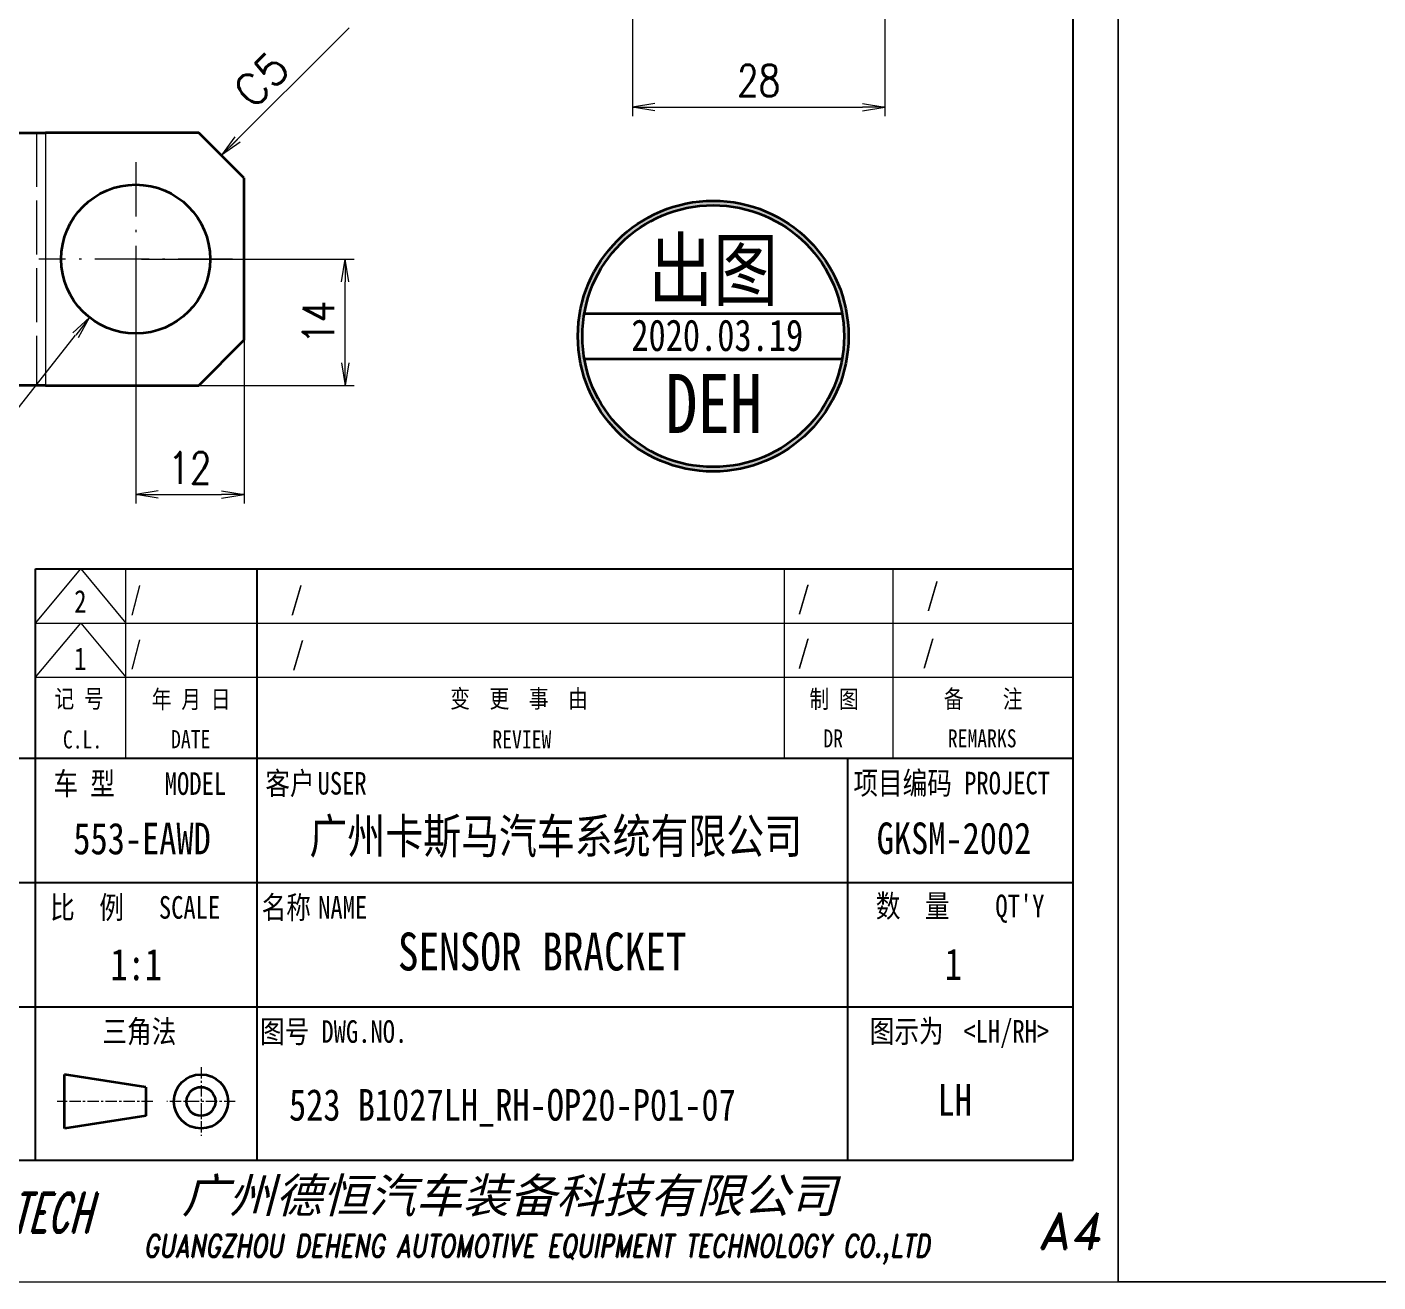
# Model space of a CAD drawing. Header units: millimetres. Extents: x -50406 to 104182, y -50696 to 36260.
# Drawn here: x -50317.1 to -50167.4, y 35256.2 to 35395.2 of the extents above; entities that cross this region are included whole.
import ezdxf
from ezdxf.enums import TextEntityAlignment as Align

# ---------------------------------------------------------------- set-up
doc = ezdxf.new("R2010")
doc.units = ezdxf.units.MM
doc.header["$LTSCALE"] = 0.5
for name, pattern in [('AM_ISO08W050x2', [9, 6, -0.75, 1.5, -0.75]), ('CENTER', [2, 1.25, -0.25, 0.25, -0.25]), ('DASHDOT', [18.5, 12, -3, 0.5, -3]), ('DASHED', [15, 12, -3])]:
    doc.linetypes.add(name, pattern=pattern)
for name, color, linetype, lineweight in [('DIM', 3, 'Continuous', 13), ('中心线', 2, 'AM_ISO08W050x2', 18), ('印章专用-出图', 1, 'Continuous', 80), ('图框', 7, 'Continuous', 18), ('标注线', 3, 'Continuous', 18)]:
    doc.layers.add(name, color=color, linetype=linetype, lineweight=lineweight)
for name, color, linetype in [('图\\M+19E79\\M+195B6\\M+18E9A', 7, 'Continuous'), ('图号', 7, 'Continuous'), ('图名', 7, 'Continuous'), ('数量', 7, 'Continuous'), ('车型', 7, 'Continuous')]:
    doc.layers.add(name, color=color, linetype=linetype)
doc.layers.add('打印', color=7, linetype='Continuous', lineweight=15, plot=False)
doc.layers.add('打印-禁用', color=7, linetype='Continuous', lineweight=15, plot=False)
doc.styles.add('DIM', font='romans.shx', dxfattribs={"width": 0.8, "bigfont": 'bigfont.shx'})
doc.styles.add('STYLE1', font='')
doc.styles.add('国标', font='simfang.ttf', dxfattribs={"width": 0.8})
doc.styles.add('标题\\M+18E9A', font='romand.shx', dxfattribs={"oblique": 10, "bigfont": 'bigfont.shx'})
doc.styles.get('STYLE1').set_extended_font_data('SimSun')
doc.dimstyles.new('DEH 1-1$0', dxfattribs={"dimtxt": 3.5, "dimasz": 2.5, "dimexe": 1, "dimexo": 0.625, "dimgap": 1.2, "dimtad": 1, "dimzin": 9, "dimdsep": 46, "dimtxsty": 'DIM', "dimblk": 'OPEN', "dimcen": 0, "dimclrd": 8, "dimclre": 8, "dimclrt": 2, "dimazin": 2, "dimtfac": 0.5, "dimtmove": 0, "dimatfit": 3, "dimldrblk": 'OPEN', "dimfxl": 0, "dimtolj": 2, "dimlwd": 18, "dimlwe": 18, "dimarcsym": 0})
doc.dimstyles.new('DEH 1-1$3', dxfattribs={"dimtxt": 3.5, "dimasz": 2.5, "dimexe": 1, "dimexo": 0.625, "dimgap": 1.2, "dimtad": 1, "dimtoh": 1, "dimdsep": 46, "dimtxsty": 'DIM', "dimblk": 'OPEN', "dimcen": 0, "dimclrd": 8, "dimclre": 8, "dimclrt": 2, "dimazin": 2, "dimtfac": 0.5, "dimtofl": 0, "dimtmove": 0, "dimatfit": 3, "dimldrblk": 'OPEN', "dimfxl": 0, "dimtolj": 2, "dimlwd": 18, "dimlwe": 18, "dimarcsym": 0})
doc.dimstyles.new('LAM1-1', dxfattribs={"dimtxt": 3.5, "dimasz": 2.5, "dimexe": 1, "dimexo": 0.625, "dimgap": 1.2, "dimtad": 3, "dimdsep": 46, "dimtxsty": 'DIM', "dimblk": 'OPEN', "dimcen": 0, "dimclrd": 3, "dimclre": 3, "dimclrt": 2, "dimazin": 2, "dimtfac": 0.5, "dimtmove": 0, "dimatfit": 3, "dimldrblk": 'OPEN', "dimfxl": 0, "dimlwd": 13, "dimlwe": 13, "dimarcsym": 0})

# ---------------------------------------------------------------- blocks, each defined once
blk = doc.blocks.new('GZDEH零件A4图框V01版')
at = {"layer": '中心线', "color": 1, "linetype": 'CENTER', "lineweight": 5, "ltscale": 2}
for p, q in [((108.33, 23.8), (108.33, 16.2)), ((103, 20), (92.4, 20)), ((112.13, 20), (104.53, 20))]:
    blk.add_line(p, q, dxfattribs=at)
at = {"layer": '图\\M+19E79\\M+195B6\\M+18E9A', "linetype": 'Continuous'}
for p, q in [((205, 13.5), (205, 292)), ((205, 13.5), (205, 97)), ((90, 79), (205, 79)), ((90, 13.5), (90, 79)), ((25, 13.5), (205, 13.5))]:
    blk.add_line(p, q, dxfattribs=at)
at = {"layer": '图\\M+19E79\\M+195B6\\M+18E9A', "color": 9}
for p, q in [((114.5, 79), (114.5, 13.5)), ((205, 58), (25, 58)), ((114.5, 58), (114.5, 13.5)), ((180, 58), (180, 13.5)), ((25, 44.25), (205, 44.25)), ((25, 30.5), (205, 30.5))]:
    blk.add_line(p, q, dxfattribs=at)
at = {"layer": '图框', "color": 9}
for p, q in [((90, 73), (95, 79)), ((95, 79), (100, 73)), ((100, 58), (100, 79)), ((173, 58), (173, 79)), ((185, 79), (185, 58)), ((90, 73), (205, 73)), ((90, 67), (95, 73)), ((95, 73), (100, 67)), ((90, 67), (205, 67))]:
    blk.add_line(p, q, dxfattribs=at)
at = {"layer": '图框', "color": 2, "linetype": 'ByBlock', "lineweight": 35}
for p, q in [((102.2, 21.6), (93.2, 23)), ((93.2, 17), (93.2, 23)), ((102.2, 21.6), (102.2, 18.4)), ((102.2, 18.4), (93.2, 17))]:
    blk.add_line(p, q, dxfattribs=at)
for radius in [3, 1.6]:
    blk.add_circle((108.33, 20), radius, dxfattribs=at)
at = {"layer": '打印-禁用', "linetype": 'Continuous'}
for p in [(210, 297), (0, 0)]:
    blk.add_line(p, (210, 0), dxfattribs=at)
at = {"layer": '图\\M+19E79\\M+195B6\\M+18E9A', "color": 9, "style": '国标', "width": 0.8}
for s, p in [('项目编码 PROJECT', (180.64, 54.03)), ('比  例\u3000', (91.61, 40.25)), ('SCALE', (103.66, 40.25)), ('名称\u3000', (115.05, 40.25)), ('NAME', (121.31, 40.25)), ('数  量', (183.12, 40.41)), ("QT'Y ", (196.37, 40.41)), ('三角法', (97.41, 26.5)), ('图号', (114.87, 26.5)), ('DWG.NO.', (121.67, 26.5)), ('图示为', (182.45, 26.53)), ('<LH/RH>', (192.82, 26.53))]:
    blk.add_text(s, height=2.5, dxfattribs=at).set_placement(p)
for s, p in [('车 型', (95.38, 55.27)), ('MODEL', (107.71, 55.22))]:
    blk.add_text(s, height=2.5, dxfattribs=at).set_placement(p, align=Align.MIDDLE)
for s, p in [('客户', (118.19, 54)), ('USER', (123.97, 54))]:
    blk.add_text(s, height=2.5, dxfattribs=at).set_placement(p, align=Align.CENTER)
at = {"layer": '图\\M+19E79\\M+195B6\\M+18E9A', "color": 7, "lineweight": -3, "style": 'STYLE1', "oblique": 15}
blk.add_text('广州德恒汽车装备科技有限公司', height=3.8, dxfattribs=at).set_placement((106.21, 7.68))
at = {"layer": '图\\M+19E79\\M+195B6\\M+18E9A', "color": 7, "style": '标题\\M+18E9A'}
for s, height, oblique, width, p in [('DEH-TECH', 4.4, 15, 0.6, (86.78, 7.69)), ('GUANGZHOU DEHENG AUTOMOTIVE EQUIPMENT TECHNOLOGY CO.,LTD ', 2.5, 10, 0.75, (146.18, 3.62))]:
    blk.add_text(s, height=height, dxfattribs=dict(at, oblique=oblique, width=width)).set_placement(p, align=Align.MIDDLE)
at = {"layer": '图\\M+19E79\\M+195B6\\M+18E9A', "color": 7, "style": '标题\\M+18E9A', "oblique": 10}
blk.add_text('A4', height=4, dxfattribs=at).set_placement((204.57, 5.66), align=Align.MIDDLE)
at = {"layer": '图框', "color": 9, "style": '国标', "width": 0.8}
for s, p in [('变  更  事  由', (143.58, 63.63)), ('记 号', (94.82, 63.62)), ('年 月 日', (107.24, 63.57)), ('C.L.', (95.2, 59.11)), ('DATE', (107.19, 59.14)), ('REVIEW', (143.89, 59.11))]:
    blk.add_text(s, height=2, dxfattribs=at).set_placement(p, align=Align.CENTER)
for s, p in [('备    注', (195.02, 64.64)), ('制 图', (178.49, 64.61)), ('DR', (178.4, 60.22)), ('REMARKS', (194.91, 60.23))]:
    blk.add_text(s, height=2, dxfattribs=at).set_placement(p, align=Align.MIDDLE)
blk = doc.blocks.new('DEH A4')
at = {"layer": '图框'}
blk.add_blockref('GZDEH零件A4图框V01版', (0, 0), dxfattribs=at)
blk = doc.blocks.new('_Open')
at = {"color": 0, "linetype": 'ByBlock', "lineweight": -2}
for p, q in [((-1, 0.167), (0, 0)), ((-1, -0.167), (0, 0)), ((0, 0), (-1, 0))]:
    blk.add_line(p, q, dxfattribs=at)
blk = doc.blocks.new('*D18')
at = {"layer": 'Defpoints', "color": 0, "transparency": 16777216}
for p in [(-50305.09, 35369.49), (-50293.09, 35369.49), (-50293.09, 35343.41)]:
    blk.add_point(p, dxfattribs=at)
at = {"layer": '标注线', "color": 8, "lineweight": 18, "transparency": 16777216}
for p, q in [((-50305.09, 35368.87), (-50305.09, 35342.41)), ((-50293.09, 35368.87), (-50293.09, 35342.41)), ((-50302.59, 35343.41), (-50295.59, 35343.41))]:
    blk.add_line(p, q, dxfattribs=at)
at = {"layer": '标注线', "color": 8, "lineweight": 18, "transparency": 16777216, "xscale": 2.5, "yscale": 2.5, "zscale": 2.5, "rotation": 180}
blk.add_blockref('_Open', (-50305.09, 35343.41), dxfattribs=at)
at = {"layer": '标注线', "color": 8, "lineweight": 18, "transparency": 16777216, "xscale": 2.5, "yscale": 2.5, "zscale": 2.5}
blk.add_blockref('_Open', (-50293.09, 35343.41), dxfattribs=at)
at = {"layer": '标注线', "color": 2, "transparency": 16777216, "insert": (-50299.09, 35346.36), "char_height": 3.5, "attachment_point": 5, "style": 'DIM'}
blk.add_mtext('\\A2;12', dxfattribs=at)
blk = doc.blocks.new('*D19')
at = {"layer": 'Defpoints', "color": 0, "transparency": 16777216}
for p in [(-50305.09, 35369.49), (-50281.88, 35369.49), (-50301.76, 35355.49)]:
    blk.add_point(p, dxfattribs=at)
at = {"layer": '标注线', "color": 8, "lineweight": 18, "transparency": 16777216}
for p, q in [((-50304.47, 35369.49), (-50280.88, 35369.49)), ((-50281.88, 35357.99), (-50281.88, 35366.99)), ((-50301.14, 35355.49), (-50280.88, 35355.49))]:
    blk.add_line(p, q, dxfattribs=at)
at = {"layer": '标注线', "color": 8, "lineweight": 18, "transparency": 16777216, "xscale": 2.5, "yscale": 2.5, "zscale": 2.5}
for p, rotation in [((-50281.88, 35369.49), 90), ((-50281.88, 35355.49), 270)]:
    blk.add_blockref('_Open', p, dxfattribs=dict(at, rotation=rotation))
at = {"layer": '标注线', "color": 2, "transparency": 16777216, "insert": (-50284.83, 35362.49), "char_height": 3.5, "attachment_point": 5, "rotation": 90, "style": 'DIM'}
blk.add_mtext('\\A2;14', dxfattribs=at)
blk = doc.blocks.new('*D20')
at = {"layer": 'Defpoints', "color": 0, "transparency": 16777216}
for p in [(-50299.99, 35375.97), (-50310.2, 35363.02)]:
    blk.add_point(p, dxfattribs=at)
at = {"layer": '标注线', "color": 8, "lineweight": 18, "transparency": 16777216}
for p, q in [((-50326.02, 35342.96), (-50311.75, 35361.05)), ((-50338.29, 35342.96), (-50326.02, 35342.96))]:
    blk.add_line(p, q, dxfattribs=at)
at = {"layer": '标注线', "color": 8, "lineweight": 18, "transparency": 16777216, "xscale": 2.5, "yscale": 2.5, "zscale": 2.5, "rotation": 51.74139398828284}
blk.add_blockref('_Open', (-50310.2, 35363.02), dxfattribs=at)
at = {"layer": '标注线', "color": 2, "transparency": 16777216, "insert": (-50332.75, 35345.91), "char_height": 3.5, "attachment_point": 5, "style": 'DIM'}
blk.add_mtext('\\A2;∅16.5', dxfattribs=at)
blk = doc.blocks.new('*D21')
at = {"layer": 'Defpoints', "color": 0, "transparency": 16777216}
for p in [(-50250.05, 35413.98), (-50222.05, 35413.98), (-50222.05, 35386.33)]:
    blk.add_point(p, dxfattribs=at)
at = {"layer": '标注线', "color": 8, "lineweight": 18, "transparency": 16777216}
for p, q in [((-50250.05, 35413.35), (-50250.05, 35385.33)), ((-50222.05, 35413.35), (-50222.05, 35385.33)), ((-50247.55, 35386.33), (-50224.55, 35386.33))]:
    blk.add_line(p, q, dxfattribs=at)
at = {"layer": '标注线', "color": 8, "lineweight": 18, "transparency": 16777216, "xscale": 2.5, "yscale": 2.5, "zscale": 2.5, "rotation": 180}
blk.add_blockref('_Open', (-50250.05, 35386.33), dxfattribs=at)
at = {"layer": '标注线', "color": 8, "lineweight": 18, "transparency": 16777216, "xscale": 2.5, "yscale": 2.5, "zscale": 2.5}
blk.add_blockref('_Open', (-50222.05, 35386.33), dxfattribs=at)
at = {"layer": '标注线', "color": 2, "transparency": 16777216, "insert": (-50236.05, 35389.28), "char_height": 3.5, "attachment_point": 5, "style": 'DIM'}
blk.add_mtext('\\A2;28', dxfattribs=at)
blk = doc.blocks.new('出图章')
at = {"layer": '印章专用-出图'}
h = blk.add_hatch(color=256, dxfattribs=at)
h.paths.add_polyline_path([(15, 0, 1), (-15, 0, 1)])
h.paths.add_polyline_path([(14.5, 0, 1), (-14.5, 0, 1)], flags=16)
h.paths.add_polyline_path([(-7.31, -12.35), (7.41, -12.35), (7.41, -2.73), (-7.31, -2.73)], flags=8)
at = {"layer": '印章专用-出图', "lineweight": 35}
for p, q in [((-14.28, 2.5), (14.28, 2.5)), ((-14.28, -2.5), (14.28, -2.5))]:
    blk.add_line(p, q, dxfattribs=at)
for radius in [15, 14.5]:
    blk.add_circle((0, 0), radius, dxfattribs=at)
at = {"layer": '印章专用-出图', "color": 4, "style": '国标', "width": 0.8}
blk.add_text('DEH', height=6.562, dxfattribs=at).set_placement((0.05, -10.74), align=Align.CENTER)
at = {"layer": '印章专用-出图', "color": 3, "style": '国标', "width": 0.8}
blk.add_attdef('出图', text='', height=6.6, dxfattribs=at).set_placement((0, 7.35), align=Align.MIDDLE_CENTER)
at = {"layer": '印章专用-出图', "color": 2, "style": '国标', "width": 0.8}
blk.add_attdef('XXXX.XX.XX', text='', height=3.5, dxfattribs=at).set_placement((0.45, 0.1), align=Align.MIDDLE_CENTER)
blk = doc.blocks.new('YZ-CT')
at = {"layer": '印章专用-出图'}
blk.add_blockref('出图章', (0.63, 0), dxfattribs=at).add_auto_attribs({'出图': '出图', 'XXXX.XX.XX': '2020.03.19'})
blk = doc.blocks.new('GZDEH零件A3图框V01版')
at = {"layer": '打印-禁用', "linetype": 'Continuous'}
for p, q in [((2857.49, -1549.461), (2857.49, -1846.461)), ((2857.49, -1846.461), (3277.49, -1846.461))]:
    blk.add_line(p, q, dxfattribs=at)
blk = doc.blocks.new('DEH A3')
at = {"layer": '图框'}
blk.add_blockref('GZDEH零件A3图框V01版', (-2857.49, 1846.461), dxfattribs=at)
blk = doc.blocks.new('CHAMFER_DIM_R')
at = {"layer": 'DIM', "color": 2, "style": 'DIM'}
blk.add_attdef('000', text='', height=3.5, rotation=90, dxfattribs=at).set_placement((0, 6), align=Align.BOTTOM_LEFT)
at = {"layer": 'DIM'}
blk.add_leader([(0, 0), (0, 20)], dimstyle='LAM1-1', dxfattribs=at)

msp = doc.modelspace()

# ---------------------------------------------------------------- linework, layer by layer
at = {"color": 7, "lineweight": 35, "ltscale": 0.075}
for p, q in [((-50318.095, 35383.494), (-50315.095, 35383.494)), ((-50315.095, 35355.494), (-50318.095, 35355.494))]:
    msp.add_line(p, q, dxfattribs=at)
at = {"color": 1, "linetype": 'DASHED', "lineweight": 13}
msp.add_line((-50316.095, 35383.494), (-50316.095, 35355.494), dxfattribs=at)
at = {"color": 7, "lineweight": 13}
msp.add_line((-50315.095, 35383.494), (-50315.095, 35355.494), dxfattribs=at)
at = {"color": 7, "lineweight": 35, "ltscale": 0.425}
for p, q in [((-50298.095, 35383.494), (-50315.095, 35383.494)), ((-50315.095, 35355.494), (-50298.095, 35355.494))]:
    msp.add_line(p, q, dxfattribs=at)
at = {"color": 7, "lineweight": 35, "ltscale": 0.176777}
for p, q in [((-50293.095, 35378.494), (-50298.095, 35383.494)), ((-50298.095, 35355.494), (-50293.095, 35360.494))]:
    msp.add_line(p, q, dxfattribs=at)
at = {"color": 2, "linetype": 'DASHDOT', "lineweight": 13}
for p, q in [((-50305.095, 35380.219), (-50305.095, 35358.769)), ((-50294.37, 35369.494), (-50315.82, 35369.494))]:
    msp.add_line(p, q, dxfattribs=at)
at = {"color": 7, "lineweight": 35, "ltscale": 0.45}
msp.add_line((-50293.095, 35378.494), (-50293.095, 35360.494), dxfattribs=at)
at = {"color": 7, "lineweight": 35}
msp.add_circle((-50305.095, 35369.494), 8.25, dxfattribs=at)
at = {"layer": '打印'}
msp.add_lwpolyline([(-50196.186, 35850.164), (-49356.186, 35850.164), (-49356.186, 35256.164), (-50196.186, 35256.164)], close=True, dxfattribs=at)

# ---------------------------------------------------------------- block references
at = {"layer": 'DIM', "rotation": 315}
msp.add_blockref('CHAMFER_DIM_R', (-50295.595, 35380.994), dxfattribs=at).add_auto_attribs({'000': 'C5'})
at = {"layer": '印章专用-出图'}
msp.add_blockref('YZ-CT', (-50241.717, 35360.96), dxfattribs=at)
at = {"layer": '图框', "xscale": 2, "yscale": 2, "zscale": 2}
msp.add_blockref('DEH A3', (-50196.186, 35256.164), dxfattribs=at)
at = {"layer": '图框'}
msp.add_blockref('DEH A4', (-50406.186, 35256.164), dxfattribs=at)

# ---------------------------------------------------------------- texts
at = {"layer": '图\\M+19E79\\M+195B6\\M+18E9A', "color": 3, "style": '国标'}
for s, height, width, p in [('2', 2.5, 0.8, (-50311.908, 35330.32)), ('/', 2.5, 0.705904, (-50305.676, 35330.636)), ('/', 2.5, 0.8, (-50287.941, 35330.636)), ('/', 2.5, 0.8, (-50231.736, 35330.734)), ('/', 2.5, 0.8, (-50217.441, 35331.105)), ('/', 2.5, 0.705904, (-50305.676, 35324.636)), ('/', 2.5, 0.8, (-50287.769, 35324.551)), ('/', 2.5, 0.8, (-50231.736, 35324.734)), ('/', 2.5, 0.8, (-50217.904, 35324.745)), ('1', 2.5, 0.8, (-50311.919, 35323.96)), ('广州卡斯马汽车系统有限公司', 3.85, 0.8, (-50285.841, 35303.644)), ('GKSM-2002', 3.5, 0.8, (-50222.969, 35303.574)), ('1:1', 3.5, 0.8, (-50307.885, 35289.597))]:
    msp.add_text(s, height=height, dxfattribs=dict(at, width=width)).set_placement(p)
at = {"layer": '图\\M+19E79\\M+195B6\\M+18E9A', "color": 3, "style": '国标', "width": 0.8}
msp.add_text('LH', height=3.5, dxfattribs=at).set_placement((-50214.314, 35274.58), align=Align.CENTER)
at = {"layer": '图号', "color": 3, "style": '国标', "width": 0.8}
msp.add_text('523 B1027LH_RH-OP20-P01-07', height=3.5, dxfattribs=at).set_placement((-50288.106, 35274.037))
at = {"layer": '图名', "color": 3, "style": '国标', "width": 0.8}
msp.add_text('SENSOR BRACKET', height=4.2, dxfattribs=at).set_placement((-50260.034, 35290.677), align=Align.CENTER)
at = {"layer": '数量', "color": 3, "style": '国标', "width": 0.8}
msp.add_text('1', height=3.5, dxfattribs=at).set_placement((-50214.468, 35289.612), align=Align.CENTER)
at = {"layer": '车型', "color": 3, "style": '国标', "width": 0.8}
msp.add_text('553-EAWD', height=3.5, dxfattribs=at).set_placement((-50304.391, 35303.545), align=Align.CENTER)

# ---------------------------------------------------------------- dimensions: what is measured, and where the dimension line sits
at = {"layer": '标注线'}
for base, p1, p2, picture, middle in [((-50222.054, 35386.329), (-50250.054, 35413.978), (-50222.054, 35413.978), '*D21', (-50236.054, 35389.279)), ((-50293.095, 35343.411), (-50305.095, 35369.494), (-50293.095, 35369.494), '*D18', (-50299.095, 35346.361))]:
    dim = msp.add_linear_dim(base=base, p1=p1, p2=p2, dimstyle='DEH 1-1$0', dxfattribs=at)
    dim.commit()
    dim.dimension.update_dxf_attribs({"geometry": picture, "text_midpoint": middle})
dim = msp.add_diameter_dim_2p(p1=(-50299.986, 35375.972), p2=(-50310.203, 35363.016), dimstyle='DEH 1-1$3', dxfattribs=at)
dim.commit()
dim.dimension.update_dxf_attribs({"geometry": '*D20', "text_midpoint": (-50332.753, 35342.959), "dimtype": 163})
dim = msp.add_linear_dim(base=(-50281.878, 35369.494), p1=(-50301.764, 35355.494), p2=(-50305.095, 35369.494), angle=90, dimstyle='DEH 1-1$0', dxfattribs=at)
dim.commit()
dim.dimension.update_dxf_attribs({"geometry": '*D19', "text_midpoint": (-50284.828, 35362.494)})

doc.saveas('drawing.dxf')
